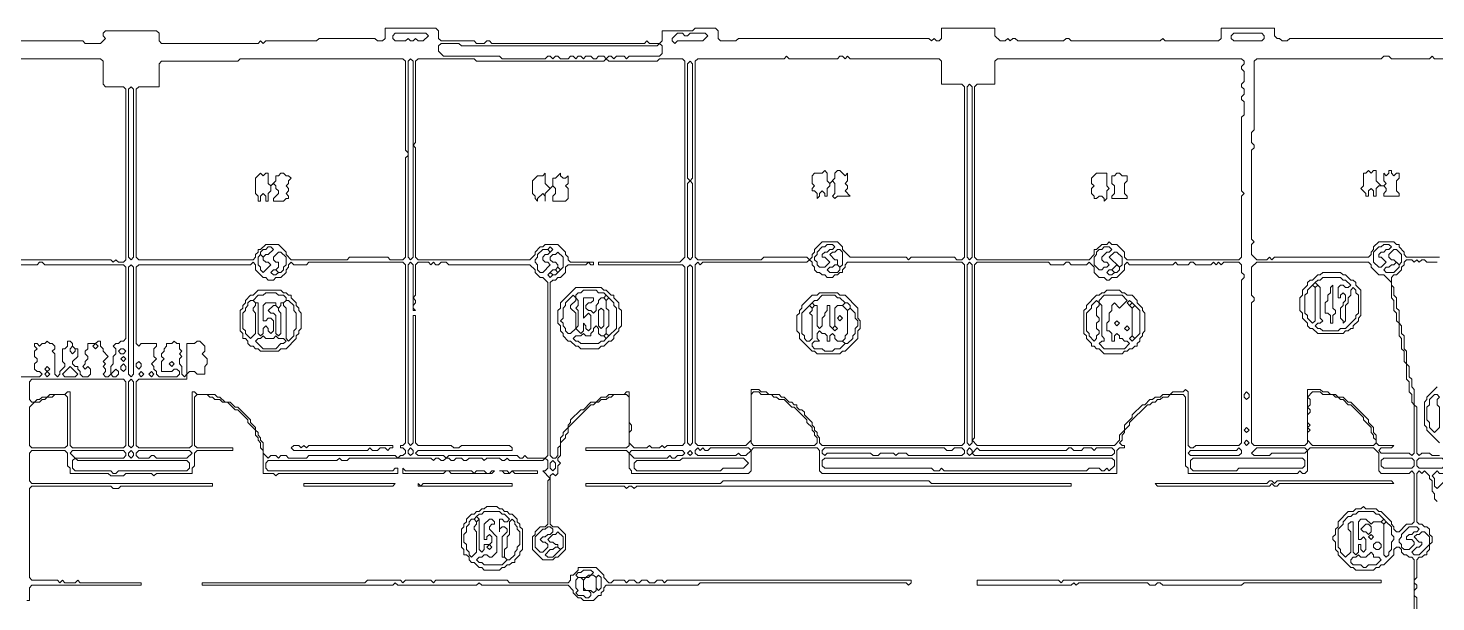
# Model space of a CAD drawing. Extents: x 4 to 2473, y 19 to 1752.
# Drawn here: x 1072 to 1626, y 1104 to 1329 of the extents above; entities that cross this region are included whole.
import ezdxf

# ---------------------------------------------------------------- set-up
doc = ezdxf.new("R2010")
doc.units = 0
doc.layers.add('TRACE_CURVE', color=3, linetype='Continuous', lineweight=0)
doc.layers.add('TRACE_TEXT_SYMBOL', color=6, linetype='Continuous', lineweight=0)

msp = doc.modelspace()

# ---------------------------------------------------------------- linework, layer by layer
at = {"layer": 'TRACE_CURVE', "color": 3}
for points in [[(1209, 1325), (1187, 1325), (1186, 1324), (1166, 1324), (1165, 1323), (1164, 1324), (1163, 1323), (1125, 1323), (1124, 1324), (1124, 1327), (1123, 1328), (1103, 1328), (1102, 1327), (1102, 1326), (1103, 1325), (1101, 1323), (1095, 1323), (1094, 1324), (1014, 1324)], [(1630, 1325), (1569, 1325), (1568, 1324), (1566, 1324), (1565, 1325), (1564, 1325), (1563, 1326), (1563, 1329), (1542, 1329), (1542, 1325), (1541, 1324), (1520, 1324), (1519, 1325), (1518, 1324), (1483, 1324), (1482, 1325), (1481, 1325), (1480, 1324), (1462, 1324), (1461, 1325), (1460, 1325), (1459, 1324), (1458, 1325), (1457, 1324), (1455, 1324), (1453, 1326), (1453, 1329), (1432, 1329), (1432, 1325), (1431, 1324), (1430, 1324), (1429, 1325), (1428, 1324), (1427, 1325), (1352, 1325), (1351, 1324), (1345, 1324), (1344, 1325), (1344, 1328), (1343, 1329), (1335, 1329), (1334, 1328), (1322, 1328), (1322, 1324), (1321, 1323), (1317, 1323), (1316, 1324), (1315, 1323), (1255, 1323), (1254, 1324), (1253, 1324), (1252, 1323), (1249, 1323), (1248, 1324), (1235, 1324), (1234, 1325), (1234, 1328), (1233, 1329), (1213, 1329), (1213, 1325), (1212, 1324), (1210, 1324), (1209, 1325)], [(1056, 1317), (1101, 1317), (1102, 1316), (1102, 1307), (1103, 1306), (1110, 1306), (1111, 1305), (1111, 1238), (1110, 1237), (1108, 1237), (1107, 1238), (1106, 1237), (1105, 1238), (1065, 1238)], [(1292, 1236), (1293, 1237), (1294, 1236), (1295, 1236), (1295, 1237), (1286, 1237), (1285, 1238), (1285, 1239), (1284, 1240), (1284, 1241), (1281, 1244), (1276, 1244), (1275, 1243), (1274, 1243), (1272, 1241), (1272, 1240), (1270, 1238), (1226, 1238), (1225, 1239), (1225, 1282), (1224, 1283), (1225, 1284), (1225, 1316)], [(1225, 1316), (1226, 1317), (1248, 1317), (1249, 1316), (1299, 1316), (1300, 1317), (1301, 1316), (1320, 1316), (1321, 1317), (1330, 1317), (1331, 1316), (1331, 1239), (1329, 1237), (1297, 1237), (1297, 1236), (1330, 1236), (1331, 1235), (1331, 1166), (1330, 1165), (1324, 1165), (1323, 1164), (1322, 1165), (1321, 1164), (1318, 1164), (1317, 1165), (1316, 1164), (1311, 1164), (1309, 1166), (1309, 1170), (1310, 1171), (1310, 1173), (1309, 1174), (1309, 1186), (1308, 1186), (1307, 1185), (1301, 1185), (1300, 1184), (1298, 1184), (1296, 1182), (1294, 1182), (1291, 1179), (1290, 1179), (1286, 1175), (1286, 1174), (1285, 1173), (1285, 1172), (1283, 1170), (1283, 1169), (1282, 1168), (1282, 1165), (1281, 1164), (1281, 1161), (1280, 1160), (1279, 1160), (1278, 1161), (1278, 1229), (1279, 1230), (1280, 1230), (1281, 1231), (1282, 1231), (1284, 1233), (1284, 1235), (1285, 1236), (1292, 1236)], [(1628, 1239), (1615, 1239), (1614, 1240), (1614, 1241), (1612, 1243), (1612, 1244), (1611, 1244), (1610, 1245), (1604, 1245), (1602, 1243), (1602, 1242), (1601, 1241), (1601, 1240), (1600, 1239), (1563, 1239), (1562, 1238), (1561, 1239), (1560, 1238), (1556, 1238), (1554, 1240), (1554, 1244), (1555, 1245), (1554, 1246), (1554, 1281), (1555, 1282), (1555, 1283), (1554, 1284), (1554, 1288), (1555, 1289), (1555, 1316), (1556, 1317), (1605, 1317)], [(1605, 1317), (1606, 1318), (1608, 1318), (1609, 1317), (1624, 1317), (1625, 1318), (1626, 1317), (1652, 1317)], [(1066, 1236), (1076, 1236), (1077, 1237), (1078, 1237), (1079, 1236), (1110, 1236), (1111, 1235), (1111, 1207), (1110, 1206), (1109, 1206), (1108, 1205), (1107, 1205), (1106, 1204), (1107, 1203), (1107, 1201), (1106, 1200), (1106, 1197), (1105, 1196), (1105, 1193), (1104, 1192), (1103, 1192), (1102, 1193), (1103, 1194), (1103, 1195), (1102, 1196), (1103, 1197), (1102, 1198), (1104, 1200), (1102, 1202), (1102, 1203), (1101, 1204), (1101, 1206), (1100, 1206), (1099, 1205), (1096, 1205), (1096, 1203), (1095, 1202), (1095, 1201), (1096, 1200), (1096, 1199), (1095, 1198), (1095, 1197), (1094, 1196), (1095, 1195), (1096, 1196), (1097, 1195), (1097, 1193), (1096, 1192), (1094, 1192), (1093, 1193), (1093, 1194), (1092, 1195), (1092, 1196), (1091, 1196), (1090, 1197), (1090, 1198), (1092, 1200), (1092, 1203), (1091, 1203), (1090, 1204), (1090, 1205), (1089, 1206)], [(1160, 1236), (1161, 1237), (1162, 1236), (1162, 1234), (1165, 1231), (1166, 1231), (1167, 1230), (1169, 1230), (1170, 1231), (1172, 1231), (1174, 1233), (1174, 1234), (1175, 1235), (1175, 1236), (1176, 1237), (1177, 1236), (1182, 1236), (1183, 1237), (1220, 1237), (1221, 1236), (1221, 1166), (1220, 1165), (1219, 1165), (1219, 1164), (1220, 1164), (1221, 1163), (1221, 1162), (1220, 1161), (1219, 1161), (1218, 1160), (1217, 1161), (1183, 1161), (1182, 1160), (1175, 1160), (1174, 1161), (1172, 1161), (1171, 1160), (1170, 1161), (1168, 1161), (1167, 1160), (1165, 1162), (1165, 1166), (1164, 1167), (1164, 1168), (1163, 1169), (1163, 1170), (1162, 1171), (1162, 1172), (1160, 1174), (1160, 1175), (1155, 1180), (1154, 1180), (1152, 1182), (1150, 1182), (1148, 1184), (1147, 1184), (1146, 1185), (1139, 1185), (1138, 1186), (1137, 1186), (1137, 1165), (1136, 1164), (1116, 1164), (1115, 1165)], [(1115, 1165), (1115, 1190), (1116, 1191), (1135, 1191), (1135, 1193), (1136, 1194), (1138, 1194), (1139, 1193), (1142, 1193), (1142, 1196), (1143, 1197), (1143, 1199), (1141, 1201), (1142, 1202), (1142, 1204), (1140, 1206), (1139, 1206), (1138, 1205), (1135, 1205), (1135, 1193), (1134, 1192), (1133, 1193), (1133, 1196), (1132, 1197), (1132, 1199), (1133, 1200), (1132, 1201), (1133, 1202), (1132, 1203), (1132, 1205), (1131, 1205), (1130, 1206), (1129, 1205), (1127, 1205), (1127, 1204), (1126, 1203), (1126, 1202), (1125, 1201), (1125, 1200), (1126, 1199), (1125, 1198), (1125, 1194), (1129, 1194), (1130, 1195), (1131, 1195), (1132, 1194), (1132, 1193), (1131, 1192), (1124, 1192), (1123, 1193), (1123, 1194), (1122, 1195), (1122, 1196), (1121, 1197), (1123, 1199), (1122, 1200), (1122, 1203), (1123, 1204), (1123, 1205), (1117, 1205), (1116, 1204), (1115, 1205), (1115, 1235), (1116, 1236)], [(1116, 1236), (1160, 1236)], [(1502, 1169), (1502, 1167), (1500, 1165), (1446, 1165), (1444, 1167), (1445, 1168), (1445, 1236)], [(1445, 1236), (1446, 1237), (1474, 1237), (1475, 1236), (1480, 1236), (1481, 1237), (1482, 1237), (1483, 1236), (1489, 1236), (1490, 1237), (1492, 1235), (1492, 1233), (1494, 1231), (1496, 1231), (1497, 1230), (1498, 1230), (1499, 1231), (1501, 1231), (1504, 1234), (1504, 1236), (1505, 1237), (1506, 1236), (1523, 1236), (1524, 1237), (1525, 1236), (1529, 1236), (1530, 1237), (1531, 1237), (1532, 1236), (1538, 1236), (1539, 1237), (1540, 1236), (1541, 1237), (1542, 1236), (1543, 1237), (1549, 1237), (1550, 1236), (1550, 1233), (1551, 1232), (1551, 1231), (1550, 1230), (1550, 1166), (1549, 1165), (1532, 1165), (1531, 1164), (1530, 1164), (1529, 1165), (1529, 1186), (1528, 1187), (1527, 1186), (1523, 1186), (1522, 1185), (1519, 1185), (1518, 1184), (1516, 1184), (1515, 1183), (1514, 1183), (1512, 1181), (1511, 1181), (1507, 1177), (1507, 1176), (1504, 1173), (1504, 1171), (1502, 1169)], [(1628, 1161), (1625, 1161), (1624, 1162), (1621, 1162), (1620, 1161), (1619, 1162), (1619, 1180), (1618, 1181), (1618, 1187), (1617, 1188), (1617, 1191), (1616, 1192), (1616, 1196), (1615, 1197), (1615, 1202), (1614, 1203), (1614, 1208), (1613, 1209), (1613, 1212), (1612, 1213), (1612, 1218), (1611, 1219), (1611, 1223), (1610, 1224), (1610, 1227), (1609, 1228), (1609, 1231), (1610, 1232), (1611, 1232), (1613, 1234), (1613, 1235), (1614, 1236), (1614, 1237), (1615, 1238), (1617, 1238), (1618, 1237), (1619, 1238), (1620, 1237), (1621, 1238), (1622, 1238), (1623, 1237), (1627, 1237)], [(1089, 1206), (1088, 1206), (1088, 1204), (1087, 1203), (1086, 1203), (1086, 1198), (1087, 1197), (1087, 1196), (1085, 1194), (1085, 1193), (1084, 1192), (1083, 1193), (1083, 1201), (1082, 1202), (1083, 1203), (1083, 1204), (1082, 1205), (1081, 1205), (1080, 1206), (1079, 1205), (1078, 1205), (1077, 1204), (1076, 1205), (1075, 1205), (1075, 1204), (1076, 1203), (1075, 1202), (1075, 1200), (1076, 1199), (1076, 1198), (1075, 1197), (1075, 1195), (1076, 1194), (1077, 1194), (1078, 1193), (1077, 1192), (1039, 1192)], [(1627, 1188), (1623, 1184), (1623, 1183), (1622, 1182), (1622, 1173), (1623, 1172), (1623, 1171), (1628, 1166)], [(1104, 1154), (1105, 1153), (1110, 1153), (1111, 1154), (1121, 1154), (1122, 1153), (1123, 1154), (1137, 1154), (1137, 1156), (1138, 1157), (1138, 1162), (1139, 1163), (1153, 1163), (1153, 1164), (1139, 1164), (1138, 1165), (1138, 1184)], [(1138, 1184), (1139, 1185), (1143, 1185), (1144, 1184), (1145, 1184), (1146, 1183), (1148, 1183), (1149, 1182), (1151, 1182), (1154, 1179), (1155, 1179), (1159, 1175), (1159, 1174), (1162, 1171), (1162, 1169), (1163, 1168), (1163, 1167), (1164, 1166), (1164, 1164), (1165, 1163), (1165, 1154), (1169, 1154), (1170, 1153), (1171, 1154), (1218, 1154), (1218, 1156), (1217, 1156), (1216, 1155), (1167, 1155), (1166, 1156), (1166, 1158), (1167, 1159), (1194, 1159), (1195, 1160), (1196, 1159), (1198, 1159), (1199, 1160), (1231, 1160), (1232, 1159), (1233, 1160), (1234, 1160), (1235, 1159), (1236, 1159), (1237, 1160), (1238, 1160), (1239, 1159), (1240, 1159), (1241, 1160), (1243, 1160), (1244, 1159), (1245, 1159), (1246, 1160), (1251, 1160), (1252, 1159), (1253, 1160), (1258, 1160), (1259, 1159), (1260, 1159), (1261, 1160), (1262, 1159), (1275, 1159), (1276, 1160), (1277, 1159), (1277, 1156)], [(1277, 1156), (1276, 1155), (1275, 1155), (1278, 1152), (1277, 1151), (1277, 1134), (1276, 1133), (1274, 1133), (1272, 1131), (1272, 1130), (1271, 1129), (1271, 1124), (1275, 1120), (1279, 1120), (1280, 1121), (1281, 1121), (1284, 1124), (1284, 1130), (1281, 1133), (1279, 1133), (1278, 1134), (1278, 1153), (1279, 1154), (1280, 1153), (1281, 1154), (1281, 1157), (1282, 1158), (1281, 1159), (1281, 1160), (1282, 1161), (1282, 1166), (1284, 1168), (1284, 1169), (1285, 1170), (1285, 1172), (1294, 1181), (1295, 1181), (1296, 1182), (1297, 1182), (1298, 1183), (1300, 1183), (1301, 1184), (1302, 1184), (1303, 1185), (1308, 1185), (1309, 1184), (1309, 1165), (1308, 1164), (1292, 1164), (1292, 1163), (1308, 1163), (1309, 1162), (1309, 1156), (1310, 1155), (1310, 1154), (1356, 1154), (1357, 1155), (1357, 1163), (1358, 1164), (1383, 1164), (1384, 1163), (1384, 1155), (1385, 1154), (1501, 1154)], [(1501, 1154), (1501, 1163), (1502, 1164), (1504, 1164), (1504, 1165), (1503, 1165), (1502, 1166), (1503, 1167), (1503, 1169), (1504, 1170), (1504, 1171), (1506, 1173), (1506, 1174), (1513, 1181), (1514, 1181), (1515, 1182), (1516, 1182), (1517, 1183), (1518, 1183), (1519, 1184), (1521, 1184), (1522, 1185), (1527, 1185), (1528, 1184), (1528, 1157), (1529, 1156), (1529, 1154), (1572, 1154), (1573, 1155), (1574, 1154), (1575, 1154), (1576, 1155), (1576, 1163), (1577, 1164), (1602, 1164), (1604, 1162), (1604, 1155), (1605, 1154), (1616, 1154), (1617, 1155), (1618, 1154), (1618, 1135), (1617, 1134), (1615, 1134), (1612, 1131), (1611, 1131), (1610, 1132), (1610, 1133), (1609, 1134), (1609, 1135), (1605, 1139), (1604, 1139), (1603, 1140), (1599, 1140), (1598, 1141), (1597, 1140), (1595, 1140), (1594, 1139), (1592, 1139), (1588, 1135), (1588, 1133), (1587, 1132), (1587, 1130), (1586, 1129)], [(1072, 1104), (1073, 1104), (1073, 1109), (1074, 1110), (1117, 1110), (1117, 1111), (1093, 1111), (1092, 1112), (1091, 1111), (1087, 1111), (1086, 1112), (1085, 1111), (1084, 1112), (1074, 1112), (1073, 1113), (1073, 1148), (1074, 1149), (1105, 1149), (1106, 1148), (1108, 1148), (1109, 1149), (1145, 1149), (1145, 1150), (1074, 1150), (1073, 1151), (1073, 1162), (1074, 1163), (1087, 1163), (1088, 1162), (1088, 1157), (1089, 1156), (1089, 1154), (1104, 1154)], [(1624, 1130), (1624, 1132), (1623, 1133), (1622, 1133), (1621, 1134), (1620, 1134), (1619, 1135), (1619, 1154), (1620, 1155), (1621, 1154), (1622, 1155), (1624, 1153), (1624, 1152), (1625, 1151), (1625, 1147), (1626, 1146), (1626, 1144), (1627, 1143)], [(1586, 1129), (1586, 1128), (1587, 1127), (1587, 1124), (1588, 1123), (1588, 1122), (1593, 1117), (1594, 1117), (1595, 1116), (1602, 1116), (1603, 1117), (1604, 1117), (1605, 1118), (1606, 1118), (1610, 1122), (1610, 1124), (1611, 1125), (1612, 1125), (1613, 1124), (1613, 1123), (1614, 1122), (1615, 1122), (1616, 1121), (1617, 1121), (1618, 1120), (1618, 1059)], [(1619, 1097), (1619, 1105), (1618, 1106), (1618, 1108), (1619, 1109), (1619, 1110), (1618, 1111), (1618, 1112), (1619, 1113), (1619, 1120), (1620, 1121), (1621, 1121), (1622, 1122), (1623, 1122), (1623, 1123), (1624, 1124), (1624, 1126), (1625, 1127), (1625, 1129), (1624, 1130)]]:
    msp.add_lwpolyline(points, dxfattribs=at)
for points in [[(1216, 1326), (1217, 1327), (1229, 1327), (1230, 1326), (1228, 1324), (1226, 1324), (1225, 1325), (1224, 1324), (1223, 1324), (1222, 1325), (1221, 1324), (1217, 1324), (1216, 1325)], [(1328, 1327), (1330, 1327), (1331, 1326), (1332, 1326), (1333, 1327), (1339, 1327), (1340, 1326), (1338, 1324), (1328, 1324), (1327, 1323), (1326, 1324), (1326, 1325)], [(1546, 1326), (1547, 1327), (1558, 1327), (1559, 1326), (1559, 1325), (1558, 1324), (1547, 1324), (1546, 1325)], [(1234, 1322), (1235, 1323), (1242, 1323), (1243, 1322), (1320, 1322), (1321, 1323), (1322, 1322), (1322, 1319), (1321, 1318), (1309, 1318), (1308, 1317), (1307, 1318), (1304, 1318), (1303, 1317), (1302, 1318), (1301, 1318), (1300, 1317), (1299, 1318), (1297, 1318), (1296, 1317), (1295, 1317), (1294, 1318), (1292, 1318), (1291, 1317), (1290, 1318), (1289, 1318), (1288, 1317), (1287, 1318), (1286, 1318), (1285, 1317), (1282, 1317), (1281, 1318), (1280, 1318), (1279, 1317), (1278, 1318), (1277, 1318), (1276, 1317), (1259, 1317), (1258, 1318), (1236, 1318), (1234, 1320)], [(1155, 1316), (1156, 1317), (1220, 1317), (1221, 1316), (1221, 1281), (1222, 1280), (1222, 1279), (1221, 1278), (1221, 1239), (1220, 1238), (1215, 1238), (1214, 1239), (1199, 1239), (1198, 1238), (1176, 1238), (1174, 1240), (1174, 1241), (1171, 1244), (1166, 1244), (1164, 1242), (1163, 1242), (1163, 1241), (1162, 1240), (1162, 1239), (1161, 1238), (1116, 1238), (1115, 1239), (1115, 1305), (1116, 1306), (1124, 1306), (1124, 1315), (1125, 1316)], [(1222, 1316), (1223, 1317), (1224, 1316), (1224, 1239), (1223, 1238), (1222, 1239)], [(1332, 1315), (1333, 1316), (1334, 1315), (1334, 1270), (1333, 1269), (1332, 1270)], [(1370, 1317), (1371, 1318), (1372, 1317), (1391, 1317), (1392, 1318), (1393, 1318), (1394, 1317), (1395, 1318), (1396, 1317), (1431, 1317), (1432, 1316), (1432, 1307), (1440, 1307), (1441, 1306), (1441, 1239), (1440, 1238), (1438, 1238), (1437, 1239), (1420, 1239), (1419, 1238), (1418, 1239), (1396, 1239), (1393, 1242), (1393, 1243), (1391, 1245), (1385, 1245), (1382, 1242), (1382, 1241), (1381, 1240), (1381, 1239), (1380, 1238), (1379, 1239), (1362, 1239), (1361, 1238), (1336, 1238), (1335, 1239), (1335, 1316), (1336, 1317)], [(1453, 1316), (1454, 1317), (1550, 1317), (1551, 1316), (1551, 1315), (1550, 1314), (1550, 1313), (1551, 1312), (1551, 1308), (1550, 1307), (1550, 1306), (1551, 1305), (1551, 1303), (1550, 1302), (1550, 1301), (1551, 1300), (1551, 1295), (1550, 1294), (1550, 1265), (1551, 1264), (1550, 1263), (1550, 1239), (1549, 1238), (1505, 1238), (1504, 1239), (1504, 1241), (1501, 1244), (1499, 1244), (1498, 1245), (1497, 1244), (1495, 1244), (1493, 1242), (1492, 1242), (1492, 1240), (1490, 1238), (1446, 1238), (1445, 1239), (1445, 1306), (1446, 1307), (1453, 1307)], [(1112, 1305), (1113, 1306), (1114, 1305), (1114, 1239), (1113, 1238), (1112, 1239)], [(1442, 1306), (1443, 1307), (1444, 1306), (1444, 1239), (1443, 1238), (1442, 1239)], [(1332, 1268), (1333, 1269), (1334, 1268), (1334, 1239), (1333, 1238), (1332, 1239)], [(1166, 1242), (1167, 1243), (1168, 1243), (1169, 1242), (1167, 1240), (1166, 1240), (1165, 1239), (1164, 1240), (1164, 1241), (1165, 1242)], [(1171, 1241), (1172, 1241), (1174, 1239), (1174, 1236), (1173, 1235), (1173, 1234), (1172, 1233), (1171, 1233), (1170, 1234), (1171, 1235), (1171, 1237), (1170, 1237), (1169, 1238), (1169, 1239)], [(1275, 1242), (1277, 1242), (1278, 1241), (1277, 1240), (1276, 1240), (1275, 1239), (1275, 1238), (1276, 1237), (1277, 1237), (1278, 1236), (1275, 1233), (1274, 1233), (1273, 1234), (1273, 1236), (1272, 1237), (1272, 1238), (1273, 1239), (1273, 1240)], [(1277, 1242), (1278, 1243), (1279, 1242), (1278, 1241)], [(1280, 1240), (1281, 1241), (1283, 1239), (1283, 1235), (1282, 1234), (1281, 1235), (1281, 1236), (1280, 1237), (1279, 1237), (1278, 1238), (1278, 1239), (1279, 1240)], [(1386, 1243), (1387, 1244), (1389, 1244), (1390, 1243), (1389, 1242), (1388, 1242), (1387, 1241), (1386, 1241), (1385, 1240), (1385, 1239), (1386, 1239), (1388, 1237), (1386, 1235), (1384, 1235), (1383, 1236), (1383, 1237), (1382, 1238), (1382, 1239), (1383, 1240), (1383, 1241), (1385, 1243)], [(1390, 1241), (1391, 1242), (1392, 1242), (1393, 1241), (1393, 1236), (1392, 1235), (1391, 1236), (1391, 1238), (1390, 1238), (1388, 1240), (1389, 1241)], [(1495, 1242), (1496, 1243), (1498, 1243), (1499, 1242), (1498, 1241), (1497, 1241), (1495, 1239), (1495, 1238), (1496, 1237), (1497, 1237), (1498, 1236), (1497, 1235), (1496, 1235), (1495, 1234), (1494, 1234), (1492, 1236), (1492, 1239), (1493, 1240), (1493, 1241), (1494, 1242)], [(1500, 1241), (1501, 1241), (1503, 1239), (1503, 1236), (1502, 1235), (1498, 1239)], [(1605, 1243), (1606, 1244), (1608, 1244), (1609, 1243), (1608, 1242), (1607, 1242), (1606, 1241), (1605, 1241), (1604, 1240), (1604, 1239), (1605, 1239), (1607, 1237), (1605, 1235), (1604, 1235), (1602, 1237), (1602, 1241), (1604, 1243)], [(1610, 1242), (1611, 1242), (1613, 1240), (1613, 1237), (1612, 1236), (1610, 1238), (1609, 1238), (1608, 1239), (1608, 1240)], [(1112, 1235), (1113, 1236), (1114, 1235), (1114, 1193), (1113, 1192), (1112, 1193)], [(1163, 1239), (1164, 1240), (1165, 1239), (1165, 1238), (1166, 1237), (1167, 1237), (1168, 1236), (1165, 1233), (1164, 1234), (1164, 1235), (1163, 1236)], [(1222, 1236), (1223, 1237), (1224, 1236), (1224, 1218), (1225, 1218), (1224, 1219), (1224, 1220), (1225, 1221), (1225, 1222), (1224, 1223), (1225, 1224), (1225, 1236), (1226, 1237), (1230, 1237), (1231, 1236), (1232, 1237), (1233, 1236), (1234, 1236), (1235, 1237), (1237, 1237), (1238, 1236), (1270, 1236), (1272, 1234), (1272, 1233), (1274, 1231), (1275, 1231), (1277, 1229), (1277, 1161), (1276, 1160), (1269, 1160), (1268, 1161), (1267, 1160), (1266, 1160), (1265, 1161), (1238, 1161), (1237, 1160), (1236, 1161), (1226, 1161), (1225, 1162), (1226, 1163), (1263, 1163), (1263, 1164), (1262, 1165), (1243, 1165), (1242, 1164), (1240, 1164), (1239, 1165), (1226, 1165), (1225, 1166), (1225, 1216), (1224, 1216), (1224, 1166), (1223, 1165), (1222, 1166)], [(1332, 1235), (1333, 1236), (1334, 1235), (1334, 1166), (1333, 1165), (1332, 1166)], [(1379, 1237), (1380, 1238), (1381, 1237), (1381, 1236), (1382, 1235), (1382, 1234), (1383, 1233), (1384, 1233), (1385, 1232), (1386, 1232), (1387, 1231), (1389, 1231), (1390, 1232), (1391, 1232), (1392, 1233), (1393, 1233), (1393, 1234), (1394, 1235), (1394, 1236), (1395, 1237), (1440, 1237), (1441, 1236), (1441, 1166), (1440, 1165), (1385, 1165), (1384, 1166), (1384, 1168), (1383, 1169), (1383, 1170), (1382, 1171), (1382, 1172), (1381, 1173), (1381, 1174), (1378, 1177), (1378, 1178), (1377, 1179), (1376, 1179), (1375, 1180), (1375, 1181), (1374, 1181), (1373, 1182), (1372, 1182), (1370, 1184), (1369, 1184), (1368, 1185), (1364, 1185), (1363, 1186), (1361, 1186), (1360, 1187), (1357, 1187), (1357, 1167), (1355, 1165), (1336, 1165), (1335, 1166), (1335, 1236), (1336, 1237), (1337, 1236), (1338, 1237)], [(1389, 1235), (1390, 1236), (1391, 1236), (1392, 1235), (1392, 1234), (1391, 1233), (1388, 1233), (1387, 1234), (1388, 1235)], [(1442, 1236), (1443, 1237), (1444, 1236), (1444, 1166), (1443, 1165), (1442, 1166)], [(1501, 1236), (1502, 1235), (1502, 1234), (1501, 1233), (1500, 1233), (1499, 1234)], [(1556, 1237), (1600, 1237), (1601, 1236), (1601, 1235), (1604, 1232), (1606, 1232), (1609, 1229), (1609, 1223), (1610, 1222), (1610, 1218), (1611, 1217), (1611, 1214), (1612, 1213), (1612, 1208), (1613, 1207), (1613, 1203), (1614, 1202), (1614, 1198), (1615, 1197), (1615, 1191), (1616, 1190), (1616, 1186), (1617, 1185), (1617, 1182), (1618, 1181), (1618, 1162), (1617, 1161), (1616, 1162), (1605, 1162), (1604, 1163), (1605, 1164), (1609, 1164), (1610, 1165), (1604, 1165), (1603, 1166), (1603, 1169), (1602, 1170), (1602, 1172), (1600, 1174), (1600, 1175), (1593, 1182), (1592, 1182), (1590, 1184), (1588, 1184), (1587, 1185), (1585, 1185), (1584, 1186), (1582, 1186), (1581, 1187), (1576, 1187), (1576, 1166), (1575, 1165), (1555, 1165), (1554, 1166), (1554, 1221), (1555, 1222), (1555, 1223), (1554, 1224), (1554, 1235)], [(1610, 1236), (1611, 1237), (1612, 1236), (1612, 1235), (1610, 1233), (1607, 1233), (1606, 1234), (1607, 1235), (1608, 1235), (1609, 1236)], [(1168, 1233), (1169, 1234), (1170, 1234), (1171, 1233), (1170, 1232), (1169, 1232)], [(1277, 1232), (1278, 1233), (1279, 1232), (1278, 1231)], [(1278, 1233), (1279, 1234), (1280, 1234), (1281, 1233), (1280, 1232), (1279, 1232)], [(1280, 1234), (1281, 1235), (1282, 1234), (1281, 1233)], [(1497, 1233), (1498, 1234), (1499, 1234), (1500, 1233), (1499, 1232), (1498, 1232)], [(1089, 1203), (1090, 1204), (1091, 1203), (1091, 1202), (1090, 1201), (1089, 1202)], [(1098, 1204), (1099, 1205), (1100, 1204), (1099, 1203)], [(1108, 1202), (1109, 1203), (1110, 1203), (1111, 1202), (1110, 1201), (1109, 1201)], [(1109, 1199), (1110, 1200), (1111, 1199), (1110, 1198)], [(1109, 1196), (1110, 1197), (1111, 1196), (1111, 1195), (1110, 1194), (1109, 1195)], [(1115, 1197), (1116, 1198), (1117, 1197), (1117, 1196), (1116, 1195), (1115, 1196)], [(1128, 1197), (1129, 1198), (1130, 1197), (1129, 1196)], [(1079, 1195), (1080, 1196), (1081, 1195), (1080, 1194)], [(1079, 1193), (1080, 1194), (1081, 1193), (1080, 1192)], [(1089, 1196), (1092, 1193), (1091, 1192), (1087, 1192), (1086, 1193)], [(1107, 1195), (1108, 1194), (1108, 1193), (1107, 1192), (1106, 1192), (1105, 1193)], [(1116, 1193), (1117, 1194), (1118, 1193), (1117, 1192)], [(1120, 1193), (1121, 1194), (1122, 1193), (1121, 1192)], [(1073, 1190), (1074, 1191), (1110, 1191), (1111, 1190), (1111, 1165), (1110, 1164), (1090, 1164), (1089, 1165), (1089, 1186), (1088, 1186), (1087, 1185), (1081, 1185), (1080, 1184), (1078, 1184), (1077, 1183), (1076, 1183), (1075, 1182), (1074, 1182), (1073, 1183)], [(1112, 1190), (1113, 1191), (1114, 1190), (1114, 1165), (1113, 1164), (1112, 1165)], [(1357, 1185), (1358, 1186), (1360, 1186), (1361, 1185), (1365, 1185), (1366, 1184), (1367, 1184), (1368, 1183), (1370, 1183), (1373, 1180), (1374, 1180), (1379, 1175), (1379, 1174), (1381, 1172), (1381, 1171), (1382, 1170), (1382, 1169), (1383, 1168), (1383, 1166), (1382, 1165), (1358, 1165), (1357, 1166)], [(1551, 1185), (1552, 1186), (1553, 1185), (1553, 1184), (1552, 1183), (1551, 1184)], [(1578, 1186), (1581, 1186), (1582, 1185), (1586, 1185), (1587, 1184), (1588, 1184), (1589, 1183), (1590, 1183), (1592, 1181), (1593, 1181), (1598, 1176), (1598, 1175), (1601, 1172), (1601, 1170), (1602, 1169), (1602, 1168), (1603, 1167), (1603, 1166), (1602, 1165), (1578, 1165), (1576, 1167), (1576, 1170), (1577, 1171), (1576, 1172), (1577, 1173), (1576, 1174), (1576, 1177), (1577, 1178), (1577, 1179), (1576, 1180), (1577, 1181), (1577, 1183), (1576, 1184)], [(1082, 1184), (1083, 1185), (1087, 1185), (1088, 1184), (1088, 1165), (1087, 1164), (1074, 1164), (1073, 1165), (1073, 1180), (1075, 1182), (1077, 1182), (1078, 1183), (1079, 1183), (1080, 1184)], [(1626, 1185), (1627, 1185), (1628, 1184), (1627, 1183), (1627, 1181), (1628, 1180), (1628, 1172), (1626, 1170), (1624, 1172), (1624, 1174), (1623, 1175), (1623, 1180), (1624, 1181), (1624, 1183)], [(1551, 1171), (1552, 1172), (1553, 1171), (1552, 1170)], [(1222, 1163), (1223, 1164), (1224, 1163), (1224, 1162), (1223, 1161), (1222, 1162)], [(1335, 1163), (1336, 1164), (1337, 1163), (1338, 1164), (1339, 1163), (1340, 1163), (1341, 1164), (1356, 1164), (1357, 1163), (1355, 1161), (1353, 1161), (1352, 1162), (1351, 1161), (1336, 1161), (1335, 1162)], [(1385, 1163), (1386, 1164), (1433, 1164), (1434, 1163), (1436, 1163), (1437, 1164), (1440, 1164), (1441, 1163), (1441, 1162), (1440, 1161), (1419, 1161), (1418, 1162), (1415, 1162), (1414, 1161), (1413, 1162), (1408, 1162), (1407, 1161), (1405, 1161), (1404, 1162), (1387, 1162), (1386, 1161), (1385, 1162)], [(1442, 1163), (1443, 1164), (1444, 1163), (1444, 1162), (1443, 1161), (1442, 1162)], [(1446, 1164), (1447, 1163), (1481, 1163), (1482, 1164), (1483, 1164), (1484, 1163), (1487, 1163), (1488, 1164), (1491, 1164), (1492, 1163), (1493, 1164), (1499, 1164), (1500, 1163), (1500, 1162), (1499, 1161), (1445, 1161), (1444, 1162)], [(1548, 1163), (1549, 1164), (1550, 1163), (1550, 1162), (1549, 1161), (1530, 1161), (1529, 1162), (1530, 1163)], [(1551, 1166), (1552, 1167), (1553, 1166), (1552, 1165)], [(1556, 1164), (1575, 1164), (1576, 1163), (1575, 1162), (1562, 1162), (1561, 1161), (1555, 1161), (1554, 1162)], [(1089, 1162), (1090, 1163), (1110, 1163), (1111, 1162), (1111, 1161), (1110, 1160), (1091, 1160)], [(1090, 1159), (1091, 1160), (1092, 1159), (1135, 1159), (1136, 1158), (1136, 1156), (1135, 1155), (1108, 1155), (1107, 1154), (1106, 1154), (1105, 1155), (1091, 1155), (1090, 1156)], [(1112, 1162), (1113, 1163), (1114, 1162), (1114, 1161), (1113, 1160), (1112, 1161)], [(1115, 1162), (1116, 1163), (1136, 1163), (1137, 1162), (1135, 1160), (1123, 1160), (1122, 1161), (1121, 1161), (1120, 1160), (1116, 1160), (1115, 1161)], [(1278, 1158), (1279, 1159), (1280, 1158), (1280, 1156), (1279, 1155), (1278, 1156)], [(1309, 1162), (1310, 1163), (1330, 1163), (1331, 1162), (1330, 1161), (1328, 1161), (1327, 1160), (1326, 1160), (1325, 1161), (1324, 1160), (1311, 1160)], [(1329, 1159), (1330, 1160), (1354, 1160), (1356, 1158), (1354, 1156), (1346, 1156), (1345, 1155), (1312, 1155), (1311, 1156), (1311, 1158), (1312, 1159)], [(1332, 1162), (1333, 1163), (1334, 1162), (1333, 1161)], [(1385, 1159), (1386, 1160), (1499, 1160), (1500, 1159), (1500, 1157), (1498, 1155), (1497, 1156), (1496, 1155), (1495, 1155), (1494, 1156), (1490, 1156), (1489, 1155), (1433, 1155), (1432, 1156), (1431, 1155), (1429, 1155), (1428, 1156), (1386, 1156), (1385, 1157)], [(1530, 1159), (1531, 1160), (1574, 1160), (1575, 1159), (1575, 1157), (1574, 1156), (1549, 1156), (1548, 1155), (1531, 1155), (1530, 1156)], [(1605, 1159), (1606, 1160), (1617, 1160), (1618, 1159), (1618, 1157), (1617, 1156), (1606, 1156), (1605, 1157)], [(1619, 1159), (1620, 1160), (1629, 1160), (1630, 1159), (1630, 1157), (1629, 1156), (1620, 1156), (1619, 1157)], [(1627, 1155), (1628, 1154), (1634, 1154), (1635, 1153), (1635, 1152), (1634, 1151), (1630, 1151), (1627, 1148), (1626, 1149), (1626, 1152), (1625, 1153)], [(1595, 1138), (1596, 1139), (1602, 1139), (1603, 1138), (1604, 1138), (1606, 1136), (1605, 1135), (1602, 1135), (1601, 1134), (1599, 1136), (1597, 1136), (1596, 1135), (1596, 1128), (1597, 1128), (1598, 1129), (1599, 1128), (1599, 1124), (1598, 1123), (1597, 1124), (1597, 1126), (1596, 1126), (1596, 1123), (1595, 1122), (1594, 1123), (1594, 1135), (1593, 1135), (1592, 1134), (1592, 1132), (1593, 1131), (1593, 1123), (1591, 1121), (1589, 1123), (1589, 1124), (1588, 1125), (1588, 1132), (1590, 1134), (1590, 1135), (1592, 1137), (1593, 1137), (1594, 1138)], [(1605, 1135), (1606, 1136), (1607, 1135), (1606, 1134)], [(1276, 1132), (1277, 1133), (1278, 1133), (1279, 1132), (1279, 1131), (1278, 1130), (1277, 1130), (1276, 1129), (1275, 1129), (1274, 1128), (1275, 1127), (1276, 1127), (1277, 1126), (1277, 1125), (1275, 1123), (1274, 1123), (1272, 1125), (1272, 1129), (1275, 1132)], [(1280, 1130), (1281, 1131), (1283, 1129), (1283, 1125), (1282, 1124), (1281, 1125), (1281, 1126), (1280, 1126), (1279, 1127), (1278, 1127), (1277, 1128), (1279, 1130)], [(1599, 1134), (1600, 1134), (1601, 1133), (1601, 1131), (1600, 1130), (1599, 1131), (1598, 1131), (1597, 1132)], [(1606, 1134), (1607, 1135), (1609, 1133), (1609, 1130), (1610, 1129), (1610, 1128), (1609, 1127), (1609, 1124), (1608, 1123), (1608, 1122), (1607, 1121), (1606, 1122)], [(1616, 1133), (1619, 1133), (1620, 1132), (1619, 1131), (1618, 1131), (1617, 1130), (1616, 1130), (1615, 1129), (1615, 1128), (1617, 1128), (1618, 1127), (1618, 1126), (1616, 1124), (1614, 1124), (1613, 1125), (1613, 1126), (1612, 1127), (1612, 1128), (1613, 1129), (1613, 1130)], [(1620, 1130), (1621, 1131), (1622, 1131), (1624, 1129), (1624, 1126), (1620, 1122), (1618, 1122), (1617, 1123), (1619, 1125), (1620, 1125), (1621, 1126), (1621, 1127), (1620, 1127), (1618, 1129), (1619, 1130)], [(1279, 1124), (1280, 1125), (1281, 1125), (1282, 1124), (1279, 1121), (1277, 1121), (1276, 1122), (1278, 1124)], [(1600, 1129), (1601, 1130), (1602, 1129), (1601, 1128)], [(1602, 1126), (1603, 1127), (1604, 1127), (1605, 1126), (1605, 1125), (1604, 1124), (1603, 1124), (1602, 1125)], [(1601, 1123), (1602, 1122), (1602, 1121), (1604, 1121), (1605, 1120), (1603, 1118), (1600, 1118), (1599, 1117), (1598, 1117), (1597, 1118), (1594, 1118), (1593, 1119), (1593, 1120), (1594, 1121), (1595, 1121), (1596, 1122), (1597, 1121), (1599, 1121)]]:
    msp.add_lwpolyline(points, close=True, dxfattribs=at)
at = {"layer": 'TRACE_TEXT_SYMBOL', "color": 6}
for points in [[(1164, 1272), (1162, 1270), (1162, 1264), (1163, 1263), (1163, 1261), (1164, 1261), (1164, 1263), (1165, 1264), (1166, 1263), (1166, 1261), (1167, 1261), (1167, 1264), (1168, 1265), (1168, 1267), (1169, 1268), (1170, 1267), (1170, 1266), (1171, 1265), (1171, 1264), (1169, 1262), (1169, 1261), (1173, 1261), (1174, 1262), (1175, 1262), (1175, 1263), (1174, 1264), (1175, 1265), (1175, 1266), (1174, 1267), (1175, 1268), (1175, 1269), (1176, 1270), (1175, 1271), (1174, 1271), (1173, 1272), (1172, 1272), (1171, 1271), (1170, 1271), (1170, 1269), (1168, 1267), (1167, 1268), (1167, 1272), (1166, 1272), (1165, 1271)], [(1276, 1272), (1275, 1271), (1273, 1271), (1271, 1269), (1271, 1264), (1272, 1263), (1272, 1262), (1273, 1261), (1273, 1262), (1275, 1264), (1276, 1263), (1276, 1261), (1276, 1264), (1279, 1267), (1280, 1266), (1280, 1264), (1279, 1263), (1279, 1261), (1284, 1261), (1285, 1262), (1285, 1266), (1284, 1267), (1285, 1268), (1285, 1271), (1284, 1270), (1283, 1270), (1282, 1271), (1282, 1272), (1280, 1270), (1279, 1270), (1279, 1267), (1278, 1266), (1276, 1268)], [(1386, 1273), (1385, 1272), (1382, 1272), (1381, 1271), (1381, 1268), (1382, 1267), (1381, 1266), (1381, 1265), (1382, 1265), (1383, 1264), (1383, 1262), (1384, 1263), (1384, 1264), (1385, 1265), (1386, 1264), (1386, 1263), (1387, 1263), (1387, 1266), (1388, 1267), (1388, 1268), (1389, 1269), (1390, 1268), (1390, 1264), (1389, 1263), (1390, 1262), (1391, 1263), (1396, 1263), (1394, 1265), (1395, 1266), (1395, 1267), (1394, 1268), (1395, 1269), (1395, 1272), (1394, 1271), (1392, 1273), (1391, 1273), (1390, 1272), (1390, 1270), (1388, 1268), (1387, 1269), (1387, 1272)], [(1493, 1272), (1491, 1270), (1491, 1268), (1492, 1267), (1491, 1266), (1491, 1264), (1492, 1263), (1492, 1262), (1493, 1262), (1494, 1263), (1495, 1263), (1496, 1262), (1496, 1261), (1497, 1262), (1497, 1265), (1498, 1266), (1497, 1267), (1497, 1272)], [(1501, 1272), (1500, 1271), (1499, 1271), (1499, 1268), (1500, 1267), (1500, 1264), (1499, 1263), (1499, 1262), (1505, 1262), (1505, 1263), (1504, 1264), (1504, 1268), (1505, 1269), (1505, 1271), (1503, 1271), (1502, 1272)], [(1600, 1273), (1599, 1272), (1598, 1272), (1598, 1267), (1597, 1266), (1599, 1264), (1599, 1263), (1600, 1263), (1600, 1265), (1601, 1266), (1602, 1265), (1602, 1263), (1603, 1263), (1603, 1266), (1604, 1267), (1606, 1267), (1607, 1266), (1607, 1265), (1606, 1264), (1606, 1263), (1612, 1263), (1612, 1264), (1611, 1265), (1611, 1269), (1612, 1270), (1612, 1272), (1611, 1272), (1610, 1271), (1609, 1272), (1609, 1273), (1608, 1273), (1608, 1272), (1607, 1271), (1606, 1272), (1606, 1269), (1607, 1268), (1606, 1267), (1605, 1267), (1603, 1269), (1603, 1273), (1602, 1273), (1601, 1272)], [(1582, 1233), (1581, 1232), (1580, 1232), (1578, 1230), (1577, 1230), (1576, 1229), (1576, 1228), (1574, 1226), (1574, 1224), (1573, 1223), (1573, 1218), (1574, 1217), (1574, 1215), (1576, 1213), (1576, 1212), (1577, 1211), (1578, 1211), (1580, 1209), (1590, 1209), (1591, 1210), (1592, 1210), (1593, 1211), (1594, 1211), (1594, 1212), (1596, 1214), (1596, 1215), (1597, 1216), (1597, 1226), (1595, 1228), (1595, 1229), (1594, 1230), (1593, 1230), (1591, 1232), (1590, 1232), (1589, 1233)], [(1581, 1230), (1582, 1231), (1589, 1231), (1590, 1230), (1591, 1230), (1593, 1228), (1592, 1227), (1591, 1227), (1590, 1228), (1589, 1228), (1588, 1227), (1588, 1223), (1589, 1223), (1589, 1224), (1590, 1225), (1591, 1224), (1591, 1222), (1590, 1221), (1590, 1220), (1589, 1219), (1589, 1215), (1590, 1214), (1590, 1213), (1591, 1214), (1591, 1220), (1592, 1221), (1592, 1223), (1593, 1224), (1593, 1226), (1594, 1227), (1595, 1226), (1595, 1225), (1596, 1224), (1596, 1217), (1595, 1216), (1595, 1215), (1591, 1211), (1589, 1211), (1588, 1210), (1582, 1210), (1581, 1211), (1580, 1211), (1579, 1212), (1580, 1213), (1581, 1213), (1582, 1214), (1581, 1215), (1581, 1227), (1579, 1229), (1580, 1230)], [(1163, 1226), (1161, 1224), (1160, 1224), (1158, 1222), (1158, 1221), (1157, 1220), (1157, 1219), (1156, 1218), (1156, 1210), (1157, 1209), (1157, 1207), (1158, 1207), (1159, 1206), (1159, 1205), (1160, 1204), (1161, 1204), (1162, 1203), (1163, 1203), (1164, 1202), (1171, 1202), (1172, 1203), (1174, 1203), (1178, 1207), (1178, 1208), (1179, 1209), (1179, 1210), (1180, 1211), (1180, 1217), (1179, 1218), (1179, 1219), (1178, 1220), (1178, 1221), (1176, 1223), (1176, 1224), (1175, 1224), (1174, 1225), (1173, 1225), (1172, 1226)], [(1165, 1224), (1166, 1225), (1170, 1225), (1171, 1224), (1173, 1224), (1174, 1223), (1174, 1222), (1173, 1221), (1172, 1221), (1172, 1220), (1171, 1219), (1170, 1220), (1170, 1221), (1166, 1221), (1165, 1220), (1165, 1214), (1166, 1214), (1167, 1215), (1168, 1215), (1169, 1214), (1169, 1210), (1168, 1209), (1167, 1210), (1167, 1211), (1166, 1212), (1165, 1211), (1165, 1209), (1164, 1208), (1163, 1209), (1163, 1221), (1162, 1221), (1161, 1222), (1163, 1224)], [(1288, 1227), (1282, 1221), (1282, 1219), (1281, 1218), (1281, 1213), (1282, 1212), (1282, 1210), (1283, 1209), (1283, 1208), (1285, 1206), (1286, 1206), (1288, 1204), (1289, 1204), (1290, 1203), (1297, 1203), (1298, 1204), (1299, 1204), (1301, 1206), (1302, 1206), (1303, 1207), (1303, 1208), (1305, 1210), (1305, 1211), (1306, 1212), (1306, 1218), (1305, 1219), (1305, 1221), (1303, 1223), (1303, 1224), (1302, 1224), (1300, 1226), (1299, 1226), (1298, 1227)], [(1290, 1225), (1291, 1226), (1296, 1226), (1297, 1225), (1299, 1225), (1300, 1224), (1299, 1223), (1298, 1223), (1297, 1222), (1297, 1221), (1296, 1220), (1296, 1218), (1295, 1217), (1294, 1218), (1293, 1218), (1292, 1219), (1292, 1220), (1293, 1221), (1294, 1221), (1295, 1222), (1295, 1223), (1291, 1223), (1291, 1215), (1293, 1217), (1294, 1216), (1294, 1211), (1293, 1210), (1292, 1211), (1292, 1212), (1291, 1213), (1291, 1210), (1290, 1209), (1288, 1211), (1289, 1212), (1289, 1218), (1288, 1219), (1289, 1220), (1289, 1222), (1288, 1223), (1288, 1224), (1289, 1225)], [(1384, 1225), (1383, 1224), (1381, 1224), (1377, 1220), (1377, 1219), (1376, 1218), (1376, 1217), (1375, 1216), (1375, 1210), (1376, 1209), (1376, 1207), (1381, 1202), (1382, 1202), (1383, 1201), (1392, 1201), (1393, 1202), (1394, 1202), (1399, 1207), (1399, 1210), (1400, 1211), (1400, 1214), (1399, 1215), (1399, 1219), (1394, 1224), (1392, 1224), (1391, 1225)], [(1497, 1226), (1496, 1225), (1495, 1225), (1494, 1224), (1493, 1224), (1489, 1220), (1489, 1219), (1488, 1218), (1488, 1209), (1489, 1208), (1489, 1207), (1491, 1205), (1491, 1204), (1492, 1204), (1493, 1203), (1494, 1203), (1496, 1201), (1503, 1201), (1504, 1202), (1505, 1202), (1506, 1203), (1507, 1203), (1508, 1204), (1509, 1204), (1509, 1205), (1510, 1206), (1510, 1207), (1511, 1208), (1511, 1209), (1512, 1210), (1512, 1217), (1511, 1218), (1511, 1219), (1509, 1221), (1509, 1222), (1507, 1224), (1505, 1224), (1504, 1225), (1503, 1225), (1502, 1226)], [(1578, 1228), (1579, 1227), (1579, 1214), (1578, 1213), (1576, 1215), (1576, 1216), (1575, 1217), (1575, 1224), (1576, 1225), (1576, 1226)], [(1578, 1228), (1579, 1229), (1580, 1228), (1579, 1227)], [(1586, 1228), (1585, 1227), (1585, 1225), (1584, 1224), (1584, 1222), (1583, 1221), (1583, 1217), (1584, 1217), (1585, 1216), (1585, 1213), (1586, 1213), (1586, 1216), (1587, 1217), (1587, 1218), (1586, 1219)], [(1159, 1221), (1160, 1222), (1161, 1222), (1162, 1221), (1162, 1220), (1161, 1219), (1161, 1218), (1162, 1217), (1162, 1209), (1160, 1207), (1158, 1209), (1158, 1210), (1157, 1211), (1157, 1217), (1158, 1218), (1158, 1219), (1159, 1220)], [(1169, 1220), (1170, 1220), (1171, 1219), (1171, 1218), (1172, 1217), (1172, 1209), (1171, 1208), (1170, 1209), (1170, 1216), (1169, 1217), (1168, 1217), (1167, 1218)], [(1173, 1221), (1174, 1222), (1175, 1222), (1177, 1220), (1177, 1218), (1178, 1217), (1178, 1211), (1177, 1210), (1177, 1208), (1175, 1206), (1174, 1207), (1174, 1219), (1173, 1220)], [(1287, 1224), (1288, 1223), (1288, 1222), (1286, 1220), (1286, 1219), (1288, 1217), (1288, 1211), (1286, 1209), (1285, 1209), (1284, 1210), (1284, 1211), (1283, 1212), (1283, 1213), (1282, 1214), (1283, 1215), (1283, 1219), (1284, 1220), (1284, 1221)], [(1297, 1218), (1298, 1219), (1299, 1218), (1299, 1212), (1298, 1211), (1297, 1212)], [(1299, 1223), (1300, 1224), (1301, 1223), (1300, 1222)], [(1300, 1222), (1301, 1223), (1303, 1221), (1303, 1220), (1304, 1219), (1304, 1211), (1301, 1208), (1300, 1209), (1300, 1211), (1301, 1212), (1301, 1218), (1300, 1219)], [(1380, 1220), (1381, 1219), (1381, 1218), (1380, 1217), (1381, 1216), (1381, 1207), (1380, 1206), (1379, 1206), (1378, 1207), (1378, 1208), (1377, 1209), (1377, 1217)], [(1380, 1220), (1381, 1221), (1382, 1220), (1381, 1219)], [(1385, 1224), (1390, 1224), (1391, 1223), (1392, 1223), (1394, 1221), (1393, 1220), (1391, 1220), (1390, 1219), (1390, 1212), (1389, 1211), (1388, 1212), (1388, 1220), (1387, 1220), (1387, 1218), (1386, 1217), (1386, 1216), (1385, 1215), (1385, 1212), (1384, 1211), (1383, 1212), (1383, 1220), (1382, 1220), (1381, 1221), (1382, 1222), (1383, 1222)], [(1393, 1220), (1394, 1221), (1395, 1221), (1396, 1220), (1396, 1219), (1395, 1218)], [(1395, 1218), (1396, 1219), (1398, 1217), (1398, 1215), (1399, 1214), (1399, 1212), (1398, 1211), (1398, 1209), (1397, 1208), (1397, 1207), (1395, 1205), (1394, 1205), (1393, 1206), (1394, 1207), (1394, 1208), (1395, 1209)], [(1493, 1222), (1494, 1221), (1494, 1220), (1493, 1219), (1493, 1216), (1494, 1215), (1494, 1214), (1493, 1213), (1493, 1211), (1494, 1210), (1494, 1209), (1493, 1208), (1493, 1207), (1492, 1206), (1490, 1208), (1490, 1209), (1489, 1210), (1489, 1217), (1491, 1219), (1491, 1220)], [(1496, 1224), (1503, 1224), (1505, 1222), (1502, 1219), (1500, 1221), (1499, 1220), (1499, 1218), (1498, 1217), (1498, 1214), (1497, 1213), (1497, 1210), (1498, 1210), (1499, 1209), (1499, 1206), (1500, 1206), (1500, 1208), (1501, 1209), (1502, 1208), (1502, 1207), (1503, 1207), (1504, 1206), (1505, 1206), (1506, 1205), (1504, 1203), (1496, 1203), (1494, 1205), (1495, 1206), (1496, 1206), (1496, 1207), (1495, 1208), (1495, 1220), (1494, 1221), (1494, 1222)], [(1505, 1221), (1506, 1222), (1507, 1221), (1506, 1220)], [(1506, 1220), (1507, 1221), (1508, 1220), (1507, 1219)], [(1507, 1219), (1508, 1220), (1510, 1218), (1510, 1209), (1508, 1207), (1507, 1208)], [(1391, 1215), (1392, 1216), (1393, 1215), (1392, 1214)], [(1500, 1213), (1501, 1214), (1502, 1213), (1501, 1212)], [(1164, 1207), (1165, 1208), (1166, 1207), (1169, 1207), (1170, 1208), (1171, 1207), (1173, 1207), (1174, 1206), (1173, 1205), (1172, 1205), (1170, 1203), (1165, 1203), (1162, 1206), (1163, 1207)], [(1295, 1211), (1296, 1212), (1297, 1211), (1297, 1209), (1298, 1208), (1299, 1208), (1300, 1207), (1299, 1206), (1298, 1206), (1297, 1205), (1290, 1205), (1289, 1206), (1288, 1206), (1287, 1207), (1288, 1208), (1290, 1208), (1291, 1209), (1292, 1208), (1294, 1208), (1294, 1209), (1295, 1210)], [(1299, 1208), (1300, 1209), (1301, 1208), (1300, 1207)], [(1383, 1209), (1384, 1210), (1385, 1209), (1386, 1209), (1387, 1208), (1387, 1206), (1388, 1206), (1388, 1208), (1389, 1209), (1390, 1208), (1390, 1207), (1391, 1206), (1393, 1206), (1394, 1205), (1392, 1203), (1390, 1203), (1389, 1202), (1386, 1202), (1385, 1203), (1382, 1203), (1381, 1204), (1381, 1205), (1382, 1206), (1384, 1206), (1383, 1207)], [(1389, 1211), (1390, 1212), (1391, 1211), (1390, 1210)], [(1504, 1211), (1505, 1212), (1506, 1211), (1505, 1210)], [(1506, 1207), (1507, 1208), (1508, 1207), (1507, 1206)], [(1177, 1165), (1176, 1164), (1177, 1163), (1206, 1163), (1207, 1164), (1208, 1163), (1210, 1163), (1211, 1164), (1213, 1164), (1214, 1163), (1215, 1164), (1216, 1164), (1216, 1165), (1183, 1165), (1182, 1164), (1181, 1165), (1180, 1164), (1179, 1165)], [(1220, 1156), (1220, 1154), (1236, 1154), (1237, 1155), (1238, 1155), (1239, 1154), (1255, 1154), (1256, 1155), (1255, 1155), (1254, 1154), (1253, 1154), (1252, 1155), (1249, 1155), (1248, 1154), (1247, 1155), (1221, 1155)], [(1258, 1155), (1259, 1155), (1260, 1154), (1262, 1154), (1263, 1155), (1264, 1154), (1273, 1154), (1273, 1155), (1263, 1155), (1262, 1154), (1261, 1155)], [(1181, 1150), (1181, 1149), (1216, 1149), (1217, 1150)], [(1226, 1150), (1226, 1149), (1263, 1149), (1263, 1150), (1228, 1150), (1227, 1149)], [(1346, 1151), (1345, 1150), (1292, 1150), (1292, 1149), (1307, 1149), (1308, 1148), (1309, 1149), (1310, 1149), (1311, 1148), (1312, 1149), (1483, 1149), (1483, 1150), (1428, 1150), (1427, 1151)], [(1561, 1151), (1560, 1150), (1516, 1150), (1517, 1149), (1561, 1149), (1562, 1150), (1563, 1149), (1564, 1149), (1565, 1150), (1610, 1150), (1609, 1151), (1564, 1151), (1563, 1150), (1562, 1151)], [(1253, 1141), (1252, 1140), (1251, 1140), (1250, 1139), (1249, 1139), (1248, 1138), (1247, 1138), (1245, 1136), (1245, 1135), (1244, 1134), (1244, 1133), (1243, 1132), (1243, 1125), (1244, 1124), (1244, 1122), (1245, 1122), (1246, 1121), (1246, 1120), (1247, 1119), (1248, 1119), (1250, 1117), (1251, 1117), (1252, 1116), (1258, 1116), (1259, 1117), (1260, 1117), (1261, 1118), (1262, 1118), (1263, 1119), (1264, 1119), (1264, 1120), (1266, 1122), (1266, 1123), (1267, 1124), (1267, 1132), (1266, 1133), (1266, 1134), (1265, 1135), (1265, 1136), (1263, 1138), (1262, 1138), (1261, 1139), (1260, 1139), (1259, 1140), (1258, 1140), (1257, 1141)], [(1246, 1135), (1247, 1136), (1248, 1136), (1249, 1135), (1249, 1134), (1248, 1133), (1248, 1132), (1249, 1131), (1249, 1123), (1247, 1121), (1246, 1122), (1246, 1123), (1245, 1124), (1245, 1126), (1244, 1127), (1244, 1130), (1245, 1131), (1245, 1133), (1246, 1134)], [(1248, 1136), (1249, 1137), (1250, 1136), (1249, 1135)], [(1251, 1138), (1252, 1139), (1258, 1139), (1259, 1138), (1260, 1138), (1262, 1136), (1261, 1135), (1260, 1135), (1259, 1136), (1258, 1136), (1258, 1131), (1258, 1132), (1259, 1133), (1260, 1133), (1261, 1132), (1261, 1131), (1259, 1129), (1259, 1121), (1260, 1121), (1261, 1120), (1259, 1118), (1252, 1118), (1251, 1119), (1250, 1119), (1249, 1120), (1250, 1121), (1251, 1121), (1252, 1122), (1253, 1122), (1254, 1121), (1255, 1121), (1257, 1123), (1257, 1129), (1254, 1132), (1254, 1133), (1255, 1134), (1256, 1134), (1256, 1135), (1255, 1136), (1254, 1136), (1252, 1134), (1252, 1128), (1253, 1128), (1253, 1129), (1254, 1130), (1255, 1129), (1255, 1127), (1254, 1126), (1252, 1126), (1252, 1124), (1251, 1123), (1250, 1124), (1250, 1136), (1249, 1137), (1250, 1138)], [(1262, 1135), (1263, 1136), (1264, 1135), (1264, 1134), (1265, 1133), (1265, 1132), (1266, 1131), (1266, 1126), (1265, 1125), (1265, 1124), (1264, 1123), (1264, 1122), (1262, 1120), (1261, 1120), (1260, 1121), (1260, 1124), (1261, 1125), (1261, 1129), (1262, 1130)], [(1253, 1125), (1254, 1126), (1255, 1125), (1254, 1124)], [(1289, 1117), (1289, 1116), (1287, 1114), (1286, 1114), (1286, 1112), (1285, 1111), (1262, 1111), (1261, 1112), (1233, 1112), (1232, 1111), (1231, 1112), (1221, 1112), (1220, 1111), (1219, 1112), (1206, 1112), (1205, 1111), (1141, 1111), (1141, 1110), (1216, 1110), (1217, 1111), (1218, 1110), (1249, 1110), (1250, 1111), (1251, 1110), (1285, 1110), (1287, 1108), (1287, 1107), (1289, 1105), (1290, 1105), (1291, 1104), (1295, 1104), (1297, 1106), (1298, 1106), (1298, 1107), (1299, 1108), (1299, 1109), (1300, 1110), (1336, 1110), (1337, 1111), (1418, 1111), (1419, 1110), (1420, 1111), (1420, 1112), (1324, 1112), (1323, 1111), (1322, 1112), (1320, 1112), (1319, 1111), (1317, 1111), (1316, 1112), (1314, 1112), (1313, 1111), (1312, 1111), (1311, 1112), (1309, 1112), (1308, 1111), (1307, 1112), (1303, 1112), (1302, 1111), (1301, 1111), (1299, 1113), (1299, 1114), (1296, 1117)], [(1290, 1115), (1291, 1116), (1294, 1116), (1295, 1115), (1294, 1114), (1293, 1114), (1292, 1113), (1289, 1113), (1288, 1114), (1289, 1115)], [(1293, 1113), (1294, 1114), (1295, 1114), (1296, 1113), (1296, 1108), (1295, 1107), (1294, 1108), (1292, 1108), (1291, 1109), (1291, 1112), (1292, 1113)], [(1296, 1113), (1297, 1114), (1298, 1113), (1298, 1109), (1297, 1108), (1296, 1109)], [(1288, 1112), (1289, 1113), (1290, 1113), (1291, 1112), (1291, 1108), (1293, 1108), (1294, 1107), (1294, 1106), (1293, 1105), (1292, 1105), (1291, 1106), (1289, 1106), (1288, 1107), (1289, 1108), (1288, 1109)], [(1446, 1112), (1446, 1110), (1483, 1110), (1484, 1111), (1485, 1110), (1486, 1111), (1513, 1111), (1514, 1110), (1516, 1110), (1517, 1111), (1518, 1111), (1519, 1110), (1550, 1110), (1551, 1111), (1605, 1111), (1605, 1112), (1480, 1112), (1479, 1111), (1478, 1112)]]:
    msp.add_lwpolyline(points, close=True, dxfattribs=at)

doc.saveas('drawing.dxf')
